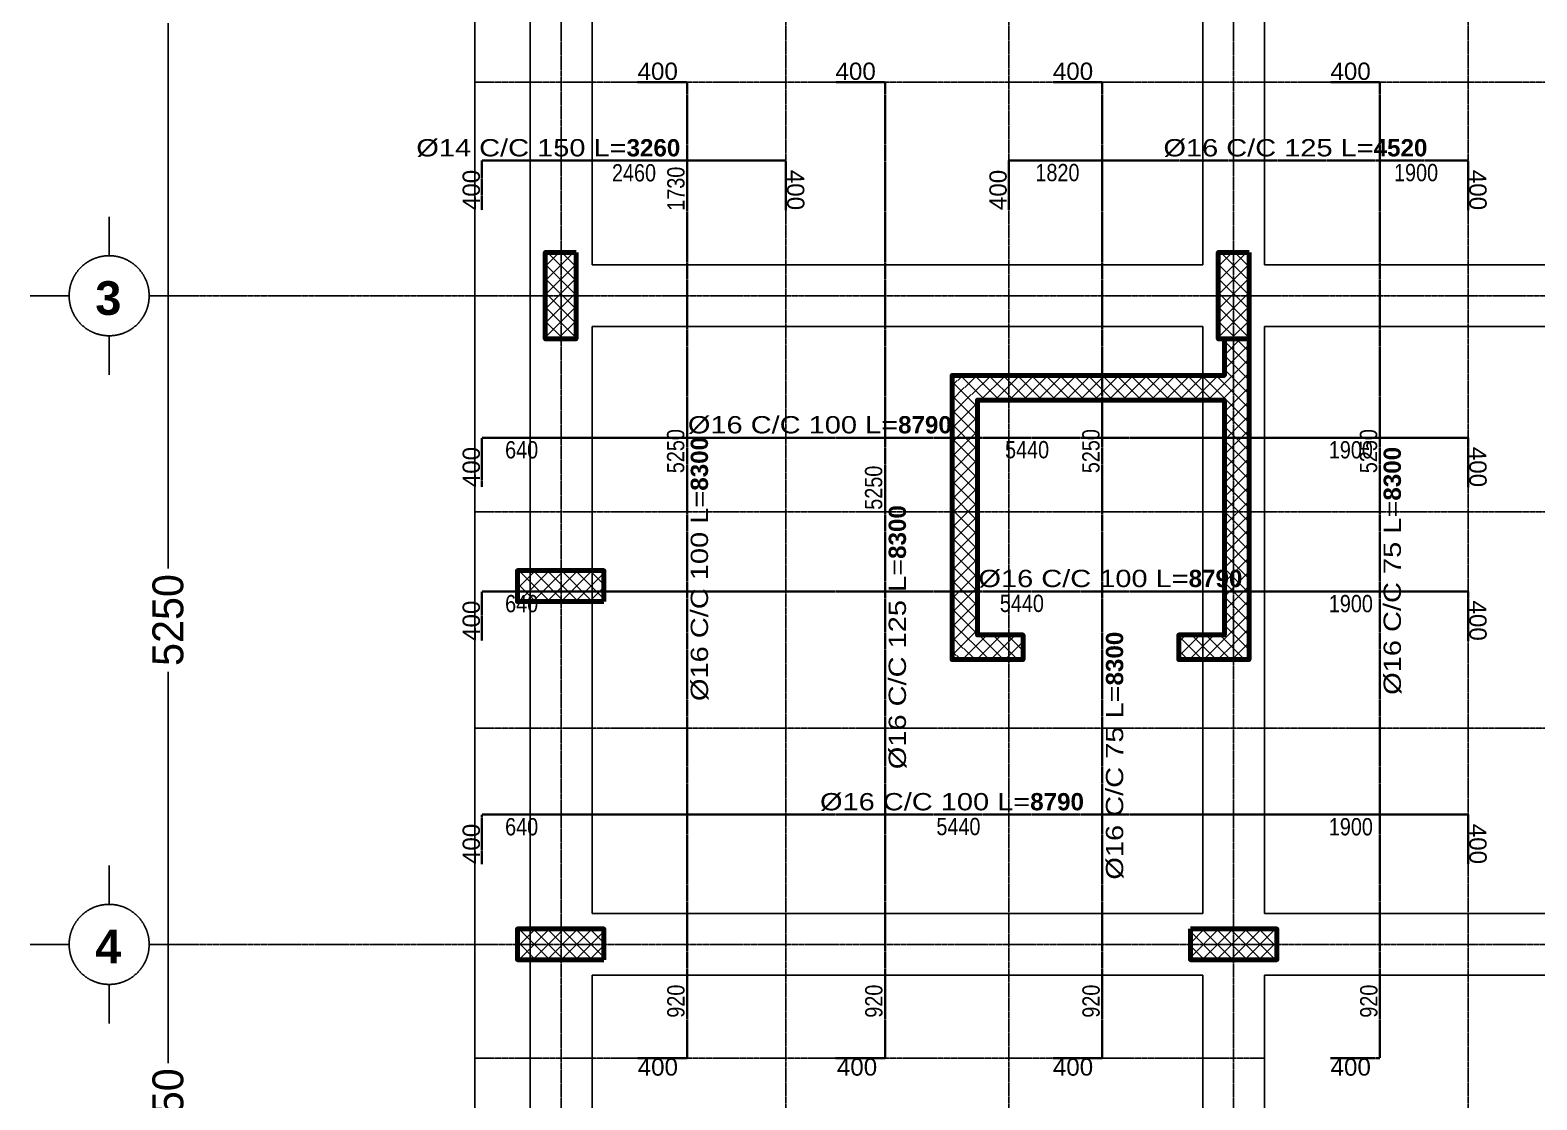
# Model space of a CAD drawing. Header units: millimetres. Extents: x 2103 to 24010, y 2231 to 32064.
# Drawn here: x 2103 to 14304, y 11491 to 20150 of the extents above; entities that cross this region are included whole.
import ezdxf
from ezdxf.enums import TextEntityAlignment as Align

# ---------------------------------------------------------------- set-up
doc = ezdxf.new("R2010")
doc.units = ezdxf.units.MM
for name, pattern in [('CENTER', [2, 1.25, -0.25, 0.25, -0.25]), ('CENTERX2', [4, 2.5, -0.5, 0.5, -0.5]), ('HIDDEN', [0.375, 0.25, -0.125])]:
    doc.linetypes.add(name, pattern=pattern)
for name, color, linetype, lineweight in [('A- Hatch', 8, 'Continuous', 0), ('A-Axis', 250, 'CENTER', 13), ('BAR N', 104, 'HIDDEN', 35), ('DIM2', 8, 'Continuous', 0), ('Structural - Bearing_Pen_No__1', 7, 'Continuous', 13)]:
    doc.layers.add(name, color=color, linetype=linetype, lineweight=lineweight)
for name, color, linetype in [('AXIS', 252, 'CENTER'), ('ConcreteEdges', 3, 'Continuous'), ('DIM', 1, 'Continuous'), ('GRIDLINES', 9, 'Continuous'), ('TEXT', 2, 'Continuous'), ('TREES', 3, 'Continuous')]:
    doc.layers.add(name, color=color, linetype=linetype)
doc.styles.add('GENERATED_STYLE_1', font='')
doc.styles.add('style5', font='')
doc.styles.add('yonas', font='')
doc.styles.get('GENERATED_STYLE_1').set_extended_font_data('Arial', bold=True)
doc.styles.get('style5').set_extended_font_data('Tempus Sans ITC')
doc.styles.get('yonas').set_extended_font_data('Tw Cen MT')
doc.dimstyles.new('detail 20', dxfattribs={"dimtxt": 200, "dimasz": 3, "dimexe": 7, "dimexo": 7, "dimgap": 5, "dimtad": 0, "dimtoh": 1, "dimdec": 0, "dimzin": 0, "dimdsep": 46, "dimtxsty": 'yonas', "dimblk": 'ARCHTICK', "dimcen": 0.03, "dimdle": 7, "dimclrd": 13, "dimclrt": 1, "dimadec": 0, "dimazin": 0, "dimtfac": 1, "dimtdec": 0, "dimtofl": 0, "dimtmove": 0, "dimatfit": 3, "dimldrblk": 'ARCHTICK', "dimfxl": 10, "dimfxlon": 1, "dimtolj": 1, "dimtzin": 0, "dimarcsym": 1})
doc.dimstyles.new('DIM 25. Beam', dxfattribs={"dimtxt": 140, "dimasz": 75, "dimexe": 75, "dimexo": 20, "dimgap": 20, "dimtad": 1, "dimdec": 0, "dimrnd": 10, "dimzin": 0, "dimdsep": 46, "dimtxsty": 'style5', "dimblk": 'OBLIQUE', "dimcen": 0, "dimdle": 75, "dimse1": 1, "dimse2": 1, "dimsd1": 1, "dimsd2": 1, "dimclrd": 1, "dimclre": 1, "dimclrt": 2, "dimadec": 0, "dimazin": 0, "dimtfac": 1, "dimtdec": 0, "dimtix": 1, "dimtmove": 2, "dimatfit": 2, "dimldrblk": 'OPEN', "dimfxl": 75, "dimtolj": 1, "dimtzin": 0, "dimarcsym": 0})
pattern_1 = [(315, (-583205.086, 509311.165), (57.452426, 57.452426), []), (45, (-583205.086, 509311.165), (-57.452426, 57.452426), [])]

# ---------------------------------------------------------------- blocks, each defined once
blk = doc.blocks.new('A$C56383B53')
at = {"layer": 'AXIS', "linetype": 'CENTERX2', "ltscale": 300}
for p, q in [((9.9, 42.4), (9.9, 71.6)), ((-20.1, 12.4), (-49.3, 12.4)), ((69.1, 12.4), (39.9, 12.4)), ((9.9, -46.8), (9.9, -17.6))]:
    blk.add_line(p, q, dxfattribs=at)
blk.add_circle((9.9, 12.4), 30, dxfattribs=at)
at = {"layer": 'Structural - Bearing_Pen_No__1', "style": 'GENERATED_STYLE_1'}
blk.add_attdef('5', text='', height=25.2, dxfattribs=at).set_placement((0, -9.5), align=Align.BOTTOM_LEFT)
blk = doc.blocks.new('_ArchTick')
at = {"color": 0, "linetype": 'ByBlock', "const_width": 0.15}
blk.add_lwpolyline([(-0.5, -0.5), (0.5, 0.5)], dxfattribs=at)
blk = doc.blocks.new('*D497')
at = {"layer": 'Defpoints', "color": 0}
for p in [(3220, 23250), (3220, 18000), (3220, 18000)]:
    blk.add_point(p, dxfattribs=at)
at = {"layer": 'DIM2', "color": 7, "lineweight": -2, "ltscale": 10}
for p, q in [((3220, 23257), (3220, 21043)), ((3220, 17993), (3220, 20207))]:
    blk.add_line(p, q, dxfattribs=at)
at = {"layer": 'DIM2', "color": 0, "lineweight": -2, "ltscale": 10}
for p, q in [((3227, 23250), (3227, 23250)), ((3227, 18000), (3227, 18000))]:
    blk.add_line(p, q, dxfattribs=at)
at = {"layer": 'DIM2', "color": 7, "lineweight": -2, "xscale": 3, "yscale": 3, "zscale": 3}
for p, rotation in [((3220, 23250), 90), ((3220, 18000), 270)]:
    blk.add_blockref('_ArchTick', p, dxfattribs=dict(at, rotation=rotation))
at = {"layer": 'DIM2', "color": 7, "lineweight": 25, "insert": (3220, 20625), "char_height": 250, "attachment_point": 5, "rotation": 90, "style": 'yonas'}
blk.add_mtext('\\A1;5250', dxfattribs=at)
blk = doc.blocks.new('*D498')
at = {"layer": 'Defpoints', "color": 0}
for p in [(3220, 18000), (3220, 12750), (3220, 12750)]:
    blk.add_point(p, dxfattribs=at)
at = {"layer": 'DIM2', "color": 7, "lineweight": -2, "ltscale": 10}
for p, q in [((3220, 18007), (3220, 15793)), ((3220, 12743), (3220, 14957))]:
    blk.add_line(p, q, dxfattribs=at)
at = {"layer": 'DIM2', "color": 0, "lineweight": -2, "ltscale": 10}
for p, q in [((3227, 18000), (3227, 18000)), ((3227, 12750), (3227, 12750))]:
    blk.add_line(p, q, dxfattribs=at)
at = {"layer": 'DIM2', "color": 7, "lineweight": -2, "xscale": 3, "yscale": 3, "zscale": 3}
for p, rotation in [((3220, 18000), 90), ((3220, 12750), 270)]:
    blk.add_blockref('_ArchTick', p, dxfattribs=dict(at, rotation=rotation))
at = {"layer": 'DIM2', "color": 7, "lineweight": 25, "insert": (3220, 15375), "char_height": 250, "attachment_point": 5, "rotation": 90, "style": 'yonas'}
blk.add_mtext('\\A1;5250', dxfattribs=at)
blk = doc.blocks.new('*D499')
at = {"layer": 'Defpoints', "color": 0}
for p in [(3220, 12750), (3220, 10000), (3220, 10000)]:
    blk.add_point(p, dxfattribs=at)
at = {"layer": 'DIM2', "color": 7, "lineweight": -2, "ltscale": 10}
for p, q in [((3220, 12757), (3220, 11789)), ((3220, 9993), (3220, 10961))]:
    blk.add_line(p, q, dxfattribs=at)
at = {"layer": 'DIM2', "color": 0, "lineweight": -2, "ltscale": 10}
for p, q in [((3227, 12750), (3227, 12750)), ((3227, 10000), (3227, 10000))]:
    blk.add_line(p, q, dxfattribs=at)
at = {"layer": 'DIM2', "color": 7, "lineweight": -2, "xscale": 3, "yscale": 3, "zscale": 3}
for p, rotation in [((3220, 12750), 90), ((3220, 10000), 270)]:
    blk.add_blockref('_ArchTick', p, dxfattribs=dict(at, rotation=rotation))
at = {"layer": 'DIM2', "color": 7, "lineweight": 25, "insert": (3220, 11375), "char_height": 250, "attachment_point": 5, "rotation": 90, "style": 'yonas'}
blk.add_mtext('\\A1;2750', dxfattribs=at)
blk = doc.blocks.new('*D559')
at = {"layer": 'Defpoints', "color": 0}
for p in [(5362, 11229), (14148, 11242), (14148, 11242)]:
    blk.add_point(p, dxfattribs=at)
at = {"layer": 'TEXT', "color": 2, "insert": (9568, 11331), "char_height": 140, "attachment_point": 5, "style": 'style5'}
blk.add_mtext('\\A1;{\\fArial|b0|i0|c0|p34;\\W1.2;\\C1;%%C16 C/C 100 L=\\fArial|b1|i0|c0|p34;\\W1;8790}', dxfattribs=at)
blk = doc.blocks.new('_Oblique')
at = {"color": 0, "linetype": 'ByBlock', "lineweight": -2}
blk.add_line((-0.5, -0.5), (0.5, 0.5), dxfattribs=at)
blk = doc.blocks.new('_OPEN')
at = {"color": 0, "linetype": 'ByBlock'}
for p, q in [((-1, 0.17), (0, 0)), ((0, 0), (-1, -0.17)), ((0, 0), (-1, 0))]:
    blk.add_line(p, q, dxfattribs=at)
blk = doc.blocks.new('*D708')
at = {"layer": 'Defpoints', "color": 0}
for p in [(7423, 19730), (7423, 19730), (7423, 18002)]:
    blk.add_point(p, dxfattribs=at)
at = {"layer": 'TEXT', "color": 2, "insert": (7333, 18866), "char_height": 140, "attachment_point": 5, "rotation": 90, "style": 'style5'}
blk.add_mtext('\\A1;{\\fTechnic|b0|i0|c2|p2;1730}', dxfattribs=at)
blk = doc.blocks.new('*D709')
at = {"layer": 'Defpoints', "color": 0}
for p in [(7423, 17997), (7423, 12750), (7423, 12750)]:
    blk.add_point(p, dxfattribs=at)
at = {"layer": 'TEXT', "color": 2, "insert": (7331, 16742), "char_height": 140, "attachment_point": 5, "rotation": 90, "style": 'style5'}
blk.add_mtext('\\A1;{\\fTechnic|b0|i0|c2|p2;5250}', dxfattribs=at)
blk = doc.blocks.new('*D710')
at = {"layer": 'Defpoints', "color": 0}
for p in [(7023, 19730), (7023, 19730), (7423, 19730)]:
    blk.add_point(p, dxfattribs=at)
at = {"layer": 'DIM', "color": 2, "insert": (7185, 19816), "char_height": 140, "attachment_point": 5, "style": 'style5'}
blk.add_mtext('\\A1;{\\fArial|b0|i0|c0|p34;400}', dxfattribs=at)
blk = doc.blocks.new('*D712')
at = {"layer": 'Defpoints', "color": 0}
for p in [(7423, 20130), (7423, 11830), (7423, 11830)]:
    blk.add_point(p, dxfattribs=at)
at = {"layer": 'TEXT', "color": 2, "insert": (7525, 15788), "char_height": 140, "attachment_point": 5, "rotation": 90, "style": 'style5'}
blk.add_mtext('\\A1;{\\fArial|b0|i0|c0|p34;\\W1.2;\\C1;%%C16 C/C 100 L=\\fArial|b1|i0|c0|p34;\\W1;8300}', dxfattribs=at)
blk = doc.blocks.new('*D798')
at = {"layer": 'Defpoints', "color": 0}
for p in [(10028, 19093), (11843, 19093), (10028, 18904)]:
    blk.add_point(p, dxfattribs=at)
at = {"layer": 'TEXT', "color": 2, "insert": (10422, 18996), "char_height": 140, "attachment_point": 5, "style": 'style5'}
blk.add_mtext('\\A1;{\\fTechnic|b0|i0|c2|p2;1820}', dxfattribs=at)
blk = doc.blocks.new('*D799')
at = {"layer": 'Defpoints', "color": 0}
for p in [(11848, 19093), (13748, 19093), (13748, 18904)]:
    blk.add_point(p, dxfattribs=at)
at = {"layer": 'TEXT', "color": 2, "insert": (13326, 18996), "char_height": 140, "attachment_point": 5, "style": 'style5'}
blk.add_mtext('\\A1;{\\fTechnic|b0|i0|c2|p2;1900}', dxfattribs=at)
blk = doc.blocks.new('*D800')
at = {"layer": 'Defpoints', "color": 0}
for p in [(10028, 19093), (10028, 18693), (10028, 18693)]:
    blk.add_point(p, dxfattribs=at)
at = {"layer": 'DIM', "color": 2, "insert": (9942, 18856), "char_height": 140, "attachment_point": 5, "rotation": 90, "style": 'style5'}
blk.add_mtext('\\A1;{\\fArial|b0|i0|c0|p34;400}', dxfattribs=at)
blk = doc.blocks.new('*D801')
at = {"layer": 'Defpoints', "color": 0}
for p in [(13748, 19093), (13752, 18692), (13908, 18693)]:
    blk.add_point(p, dxfattribs=at)
at = {"layer": 'DIM', "color": 2, "insert": (13826, 18856), "char_height": 140, "attachment_point": 5, "rotation": 270.4553, "style": 'style5'}
blk.add_mtext('\\A1;{\\fArial|b0|i0|c0|p34;400}', dxfattribs=at)
blk = doc.blocks.new('*D802')
at = {"layer": 'Defpoints', "color": 0}
for p in [(9623, 19093), (14148, 19107), (14148, 19107)]:
    blk.add_point(p, dxfattribs=at)
at = {"layer": 'TEXT', "color": 2, "insert": (12349, 19195), "char_height": 140, "attachment_point": 5, "style": 'style5'}
blk.add_mtext('\\A1;{\\fArial|b0|i0|c0|p34;\\W1.2;\\C1;%%C16 C/C 125 L=\\fArial|b1|i0|c0|p34;\\W1;4520}', dxfattribs=at)
blk = doc.blocks.new('*D803')
at = {"layer": 'Defpoints', "color": 0}
for p in [(5762, 19093), (8223, 19093), (5762, 18904)]:
    blk.add_point(p, dxfattribs=at)
at = {"layer": 'TEXT', "color": 2, "insert": (6993, 18994), "char_height": 140, "attachment_point": 5, "style": 'style5'}
blk.add_mtext('\\A1;{\\fTechnic|b0|i0|c2|p2;2460}', dxfattribs=at)
blk = doc.blocks.new('*D804')
at = {"layer": 'Defpoints', "color": 0}
for p in [(5762, 19093), (5762, 18693), (5762, 18693)]:
    blk.add_point(p, dxfattribs=at)
at = {"layer": 'DIM', "color": 2, "insert": (5676, 18856), "char_height": 140, "attachment_point": 5, "rotation": 90, "style": 'style5'}
blk.add_mtext('\\A1;{\\fArial|b0|i0|c0|p34;400}', dxfattribs=at)
blk = doc.blocks.new('*D805')
at = {"layer": 'Defpoints', "color": 0}
for p in [(8223, 19093), (8227, 18692), (8383, 18693)]:
    blk.add_point(p, dxfattribs=at)
at = {"layer": 'DIM', "color": 2, "insert": (8301, 18856), "char_height": 140, "attachment_point": 5, "rotation": 270.4553, "style": 'style5'}
blk.add_mtext('\\A1;{\\fArial|b0|i0|c0|p34;400}', dxfattribs=at)
blk = doc.blocks.new('*D806')
at = {"layer": 'Defpoints', "color": 0}
for p in [(5362, 19093), (8623, 19107), (8623, 19107)]:
    blk.add_point(p, dxfattribs=at)
at = {"layer": 'TEXT', "color": 2, "insert": (6299, 19195), "char_height": 140, "attachment_point": 5, "style": 'style5'}
blk.add_mtext('\\A1;{\\fArial|b0|i0|c0|p34;\\W1.2;\\C1;%%C14 C/C 150 L=\\fArial|b1|i0|c0|p34;\\W1;3260}', dxfattribs=at)
blk = doc.blocks.new('*D907')
at = {"layer": 'Defpoints', "color": 0}
for p in [(6403, 13800), (11843, 13800), (6403, 13611)]:
    blk.add_point(p, dxfattribs=at)
at = {"layer": 'TEXT', "color": 2, "insert": (9620, 13703), "char_height": 140, "attachment_point": 5, "style": 'style5'}
blk.add_mtext('\\A1;{\\fTechnic|b0|i0|c2|p2;5440}', dxfattribs=at)
blk = doc.blocks.new('*D908')
at = {"layer": 'Defpoints', "color": 0}
for p in [(11848, 13800), (13748, 13800), (13748, 13611)]:
    blk.add_point(p, dxfattribs=at)
at = {"layer": 'TEXT', "color": 2, "insert": (12798, 13701), "char_height": 140, "attachment_point": 5, "style": 'style5'}
blk.add_mtext('\\A1;{\\fTechnic|b0|i0|c2|p2;1900}', dxfattribs=at)
blk = doc.blocks.new('*D909')
at = {"layer": 'Defpoints', "color": 0}
for p in [(13748, 13800), (13752, 13399), (13908, 13400)]:
    blk.add_point(p, dxfattribs=at)
at = {"layer": 'DIM', "color": 2, "insert": (13826, 13563), "char_height": 140, "attachment_point": 5, "rotation": 270.4553, "style": 'style5'}
blk.add_mtext('\\A1;{\\fArial|b0|i0|c0|p34;400}', dxfattribs=at)
blk = doc.blocks.new('*D910')
at = {"layer": 'Defpoints', "color": 0}
for p in [(5762, 13800), (6403, 13800), (5762, 13611)]:
    blk.add_point(p, dxfattribs=at)
at = {"layer": 'TEXT', "color": 2, "insert": (6083, 13701), "char_height": 140, "attachment_point": 5, "style": 'style5'}
blk.add_mtext('\\A1;{\\fTechnic|b0|i0|c2|p2;640}', dxfattribs=at)
blk = doc.blocks.new('*D911')
at = {"layer": 'Defpoints', "color": 0}
for p in [(5762, 13800), (5762, 13400), (5762, 13400)]:
    blk.add_point(p, dxfattribs=at)
at = {"layer": 'DIM', "color": 2, "insert": (5676, 13563), "char_height": 140, "attachment_point": 5, "rotation": 90, "style": 'style5'}
blk.add_mtext('\\A1;{\\fArial|b0|i0|c0|p34;400}', dxfattribs=at)
blk = doc.blocks.new('*D912')
at = {"layer": 'Defpoints', "color": 0}
for p in [(5362, 13800), (14148, 13814), (14148, 13814)]:
    blk.add_point(p, dxfattribs=at)
at = {"layer": 'TEXT', "color": 2, "insert": (9568, 13902), "char_height": 140, "attachment_point": 5, "style": 'style5'}
blk.add_mtext('\\A1;{\\fArial|b0|i0|c0|p34;\\W1.2;\\C1;%%C16 C/C 100 L=\\fArial|b1|i0|c0|p34;\\W1;8790}', dxfattribs=at)
blk = doc.blocks.new('*D913')
at = {"layer": 'Defpoints', "color": 0}
for p in [(6403, 15607), (11843, 15607), (6403, 15417)]:
    blk.add_point(p, dxfattribs=at)
at = {"layer": 'TEXT', "color": 2, "insert": (10134, 15509), "char_height": 140, "attachment_point": 5, "style": 'style5'}
blk.add_mtext('\\A1;{\\fTechnic|b0|i0|c2|p2;5440}', dxfattribs=at)
blk = doc.blocks.new('*D914')
at = {"layer": 'Defpoints', "color": 0}
for p in [(11848, 15607), (13748, 15607), (13748, 15417)]:
    blk.add_point(p, dxfattribs=at)
at = {"layer": 'TEXT', "color": 2, "insert": (12798, 15507), "char_height": 140, "attachment_point": 5, "style": 'style5'}
blk.add_mtext('\\A1;{\\fTechnic|b0|i0|c2|p2;1900}', dxfattribs=at)
blk = doc.blocks.new('*D915')
at = {"layer": 'Defpoints', "color": 0}
for p in [(13748, 15607), (13752, 15205), (13908, 15207)]:
    blk.add_point(p, dxfattribs=at)
at = {"layer": 'DIM', "color": 2, "insert": (13826, 15370), "char_height": 140, "attachment_point": 5, "rotation": 270.4553, "style": 'style5'}
blk.add_mtext('\\A1;{\\fArial|b0|i0|c0|p34;400}', dxfattribs=at)
blk = doc.blocks.new('*D916')
at = {"layer": 'Defpoints', "color": 0}
for p in [(5762, 15607), (6403, 15607), (5762, 15417)]:
    blk.add_point(p, dxfattribs=at)
at = {"layer": 'TEXT', "color": 2, "insert": (6083, 15507), "char_height": 140, "attachment_point": 5, "style": 'style5'}
blk.add_mtext('\\A1;{\\fTechnic|b0|i0|c2|p2;640}', dxfattribs=at)
blk = doc.blocks.new('*D917')
at = {"layer": 'Defpoints', "color": 0}
for p in [(5762, 15607), (5762, 15207), (5762, 15207)]:
    blk.add_point(p, dxfattribs=at)
at = {"layer": 'DIM', "color": 2, "insert": (5676, 15369), "char_height": 140, "attachment_point": 5, "rotation": 90, "style": 'style5'}
blk.add_mtext('\\A1;{\\fArial|b0|i0|c0|p34;400}', dxfattribs=at)
blk = doc.blocks.new('*D918')
at = {"layer": 'Defpoints', "color": 0}
for p in [(14148, 15620), (14148, 15620), (5362, 15607)]:
    blk.add_point(p, dxfattribs=at)
at = {"layer": 'TEXT', "color": 2, "insert": (10851, 15709), "char_height": 140, "attachment_point": 5, "style": 'style5'}
blk.add_mtext('\\A1;{\\fArial|b0|i0|c0|p34;\\W1.2;\\C1;%%C16 C/C 100 L=\\fArial|b1|i0|c0|p34;\\W1;8790}', dxfattribs=at)
blk = doc.blocks.new('*D919')
at = {"layer": 'Defpoints', "color": 0}
for p in [(6403, 16851), (11843, 16851), (6403, 16662)]:
    blk.add_point(p, dxfattribs=at)
at = {"layer": 'TEXT', "color": 2, "insert": (10176, 16753), "char_height": 140, "attachment_point": 5, "style": 'style5'}
blk.add_mtext('\\A1;{\\fTechnic|b0|i0|c2|p2;5440}', dxfattribs=at)
blk = doc.blocks.new('*D920')
at = {"layer": 'Defpoints', "color": 0}
for p in [(11848, 16851), (13748, 16851), (13748, 16662)]:
    blk.add_point(p, dxfattribs=at)
at = {"layer": 'TEXT', "color": 2, "insert": (12798, 16752), "char_height": 140, "attachment_point": 5, "style": 'style5'}
blk.add_mtext('\\A1;{\\fTechnic|b0|i0|c2|p2;1900}', dxfattribs=at)
blk = doc.blocks.new('*D921')
at = {"layer": 'Defpoints', "color": 0}
for p in [(13748, 16851), (13752, 16450), (13908, 16451)]:
    blk.add_point(p, dxfattribs=at)
at = {"layer": 'DIM', "color": 2, "insert": (13826, 16614), "char_height": 140, "attachment_point": 5, "rotation": 270.4553, "style": 'style5'}
blk.add_mtext('\\A1;{\\fArial|b0|i0|c0|p34;400}', dxfattribs=at)
blk = doc.blocks.new('*D922')
at = {"layer": 'Defpoints', "color": 0}
for p in [(5762, 16851), (6403, 16851), (5762, 16662)]:
    blk.add_point(p, dxfattribs=at)
at = {"layer": 'TEXT', "color": 2, "insert": (6083, 16752), "char_height": 140, "attachment_point": 5, "style": 'style5'}
blk.add_mtext('\\A1;{\\fTechnic|b0|i0|c2|p2;640}', dxfattribs=at)
blk = doc.blocks.new('*D923')
at = {"layer": 'Defpoints', "color": 0}
for p in [(5762, 16851), (5762, 16451), (5762, 16451)]:
    blk.add_point(p, dxfattribs=at)
at = {"layer": 'DIM', "color": 2, "insert": (5676, 16613), "char_height": 140, "attachment_point": 5, "rotation": 90, "style": 'style5'}
blk.add_mtext('\\A1;{\\fArial|b0|i0|c0|p34;400}', dxfattribs=at)
blk = doc.blocks.new('*D924')
at = {"layer": 'Defpoints', "color": 0}
for p in [(5362, 16851), (14148, 16865), (14148, 16865)]:
    blk.add_point(p, dxfattribs=at)
at = {"layer": 'TEXT', "color": 2, "insert": (8498, 16953), "char_height": 140, "attachment_point": 5, "style": 'style5'}
blk.add_mtext('\\A1;{\\fArial|b0|i0|c0|p34;\\W1.2;\\C1;%%C16 C/C 100 L=\\fArial|b1|i0|c0|p34;\\W1;8790}', dxfattribs=at)
blk = doc.blocks.new('*D928')
at = {"layer": 'Defpoints', "color": 0}
for p in [(7022, 11830), (7423, 11834), (7023, 11675)]:
    blk.add_point(p, dxfattribs=at)
at = {"layer": 'DIM', "color": 2, "insert": (7186, 11756), "char_height": 140, "attachment_point": 5, "rotation": 0.4553, "style": 'style5'}
blk.add_mtext('\\A1;{\\fArial|b0|i0|c0|p34;400}', dxfattribs=at)
blk = doc.blocks.new('*D929')
at = {"layer": 'Defpoints', "color": 0}
for p in [(7423, 12750), (7423, 12750), (7423, 11830)]:
    blk.add_point(p, dxfattribs=at)
at = {"layer": 'TEXT', "color": 2, "insert": (7333, 12290), "char_height": 140, "attachment_point": 5, "rotation": 90, "style": 'style5'}
blk.add_mtext('\\A1;{\\fTechnic|b0|i0|c2|p2;920}', dxfattribs=at)
blk = doc.blocks.new('*D930')
at = {"layer": 'Defpoints', "color": 0}
for p in [(9026, 17997), (9026, 12750), (9026, 12750)]:
    blk.add_point(p, dxfattribs=at)
at = {"layer": 'TEXT', "color": 2, "insert": (8934, 16446), "char_height": 140, "attachment_point": 5, "rotation": 90, "style": 'style5'}
blk.add_mtext('\\A1;{\\fTechnic|b0|i0|c2|p2;5250}', dxfattribs=at)
blk = doc.blocks.new('*D931')
at = {"layer": 'Defpoints', "color": 0}
for p in [(8626, 19730), (8626, 19730), (9026, 19730)]:
    blk.add_point(p, dxfattribs=at)
at = {"layer": 'DIM', "color": 2, "insert": (8788, 19816), "char_height": 140, "attachment_point": 5, "style": 'style5'}
blk.add_mtext('\\A1;{\\fArial|b0|i0|c0|p34;400}', dxfattribs=at)
blk = doc.blocks.new('*D933')
at = {"layer": 'Defpoints', "color": 0}
for p in [(9026, 20130), (9026, 11830), (9026, 11830)]:
    blk.add_point(p, dxfattribs=at)
at = {"layer": 'TEXT', "color": 2, "insert": (9128, 15236), "char_height": 140, "attachment_point": 5, "rotation": 90, "style": 'style5'}
blk.add_mtext('\\A1;{\\fArial|b0|i0|c0|p34;\\W1.2;\\C1;%%C16 C/C 125 L=\\fArial|b1|i0|c0|p34;\\W1;8300}', dxfattribs=at)
blk = doc.blocks.new('*D938')
at = {"layer": 'Defpoints', "color": 0}
for p in [(9026, 12750), (9026, 12750), (9026, 11830)]:
    blk.add_point(p, dxfattribs=at)
at = {"layer": 'TEXT', "color": 2, "insert": (8936, 12290), "char_height": 140, "attachment_point": 5, "rotation": 90, "style": 'style5'}
blk.add_mtext('\\A1;{\\fTechnic|b0|i0|c2|p2;920}', dxfattribs=at)
blk = doc.blocks.new('*D939')
at = {"layer": 'Defpoints', "color": 0}
for p in [(10785, 17997), (10785, 12750), (10785, 12750)]:
    blk.add_point(p, dxfattribs=at)
at = {"layer": 'TEXT', "color": 2, "insert": (10694, 16742), "char_height": 140, "attachment_point": 5, "rotation": 90, "style": 'style5'}
blk.add_mtext('\\A1;{\\fTechnic|b0|i0|c2|p2;5250}', dxfattribs=at)
blk = doc.blocks.new('*D940')
at = {"layer": 'Defpoints', "color": 0}
for p in [(10385, 19730), (10385, 19730), (10785, 19730)]:
    blk.add_point(p, dxfattribs=at)
at = {"layer": 'DIM', "color": 2, "insert": (10548, 19816), "char_height": 140, "attachment_point": 5, "style": 'style5'}
blk.add_mtext('\\A1;{\\fArial|b0|i0|c0|p34;400}', dxfattribs=at)
blk = doc.blocks.new('*D942')
at = {"layer": 'Defpoints', "color": 0}
for p in [(10785, 20130), (10785, 11830), (10785, 11830)]:
    blk.add_point(p, dxfattribs=at)
at = {"layer": 'TEXT', "color": 2, "insert": (10887, 14277), "char_height": 140, "attachment_point": 5, "rotation": 90, "style": 'style5'}
blk.add_mtext('\\A1;{\\fArial|b0|i0|c0|p34;\\W1.2;\\C1;%%C16 C/C 75 L=\\fArial|b1|i0|c0|p34;\\W1;8300}', dxfattribs=at)
blk = doc.blocks.new('*D947')
at = {"layer": 'Defpoints', "color": 0}
for p in [(10785, 12750), (10785, 12750), (10785, 11830)]:
    blk.add_point(p, dxfattribs=at)
at = {"layer": 'TEXT', "color": 2, "insert": (10695, 12290), "char_height": 140, "attachment_point": 5, "rotation": 90, "style": 'style5'}
blk.add_mtext('\\A1;{\\fTechnic|b0|i0|c2|p2;920}', dxfattribs=at)
blk = doc.blocks.new('*D948')
at = {"layer": 'Defpoints', "color": 0}
for p in [(10384, 11830), (10785, 11834), (10385, 11675)]:
    blk.add_point(p, dxfattribs=at)
at = {"layer": 'DIM', "color": 2, "insert": (10548, 11756), "char_height": 140, "attachment_point": 5, "rotation": 0.4553, "style": 'style5'}
blk.add_mtext('\\A1;{\\fArial|b0|i0|c0|p34;400}', dxfattribs=at)
blk = doc.blocks.new('*D949')
at = {"layer": 'Defpoints', "color": 0}
for p in [(8635, 11830), (9036, 11834), (8636, 11675)]:
    blk.add_point(p, dxfattribs=at)
at = {"layer": 'DIM', "color": 2, "insert": (8799, 11756), "char_height": 140, "attachment_point": 5, "rotation": 0.4553, "style": 'style5'}
blk.add_mtext('\\A1;{\\fArial|b0|i0|c0|p34;400}', dxfattribs=at)
blk = doc.blocks.new('*D951')
at = {"layer": 'Defpoints', "color": 0}
for p in [(13034, 17997), (13034, 12750), (13034, 12750)]:
    blk.add_point(p, dxfattribs=at)
at = {"layer": 'TEXT', "color": 2, "insert": (12942, 16742), "char_height": 140, "attachment_point": 5, "rotation": 90, "style": 'style5'}
blk.add_mtext('\\A1;{\\fTechnic|b0|i0|c2|p2;5250}', dxfattribs=at)
blk = doc.blocks.new('*D952')
at = {"layer": 'Defpoints', "color": 0}
for p in [(12634, 19730), (12634, 19730), (13034, 19730)]:
    blk.add_point(p, dxfattribs=at)
at = {"layer": 'DIM', "color": 2, "insert": (12796, 19816), "char_height": 140, "attachment_point": 5, "style": 'style5'}
blk.add_mtext('\\A1;{\\fArial|b0|i0|c0|p34;400}', dxfattribs=at)
blk = doc.blocks.new('*D954')
at = {"layer": 'Defpoints', "color": 0}
for p in [(13034, 20130), (13034, 11830), (13034, 11830)]:
    blk.add_point(p, dxfattribs=at)
at = {"layer": 'TEXT', "color": 2, "insert": (13136, 15773), "char_height": 140, "attachment_point": 5, "rotation": 90, "style": 'style5'}
blk.add_mtext('\\A1;{\\fArial|b0|i0|c0|p34;\\W1.2;\\C1;%%C16 C/C 75 L=\\fArial|b1|i0|c0|p34;\\W1;8300}', dxfattribs=at)
blk = doc.blocks.new('*D959')
at = {"layer": 'Defpoints', "color": 0}
for p in [(13034, 12750), (13034, 12750), (13034, 11830)]:
    blk.add_point(p, dxfattribs=at)
at = {"layer": 'TEXT', "color": 2, "insert": (12944, 12290), "char_height": 140, "attachment_point": 5, "rotation": 90, "style": 'style5'}
blk.add_mtext('\\A1;{\\fTechnic|b0|i0|c2|p2;920}', dxfattribs=at)
blk = doc.blocks.new('*D960')
at = {"layer": 'Defpoints', "color": 0}
for p in [(12632, 11830), (13034, 11834), (12634, 11675)]:
    blk.add_point(p, dxfattribs=at)
at = {"layer": 'DIM', "color": 2, "insert": (12797, 11756), "char_height": 140, "attachment_point": 5, "rotation": 0.4553, "style": 'style5'}
blk.add_mtext('\\A1;{\\fArial|b0|i0|c0|p34;400}', dxfattribs=at)

msp = doc.modelspace()

# ---------------------------------------------------------------- hatches: boundary and pattern name
at = {"layer": 'A- Hatch'}
h = msp.add_hatch(dxfattribs=at)
h.set_pattern_fill('ANSI37', color=256, scale=650, angle=270, style=0)
h.set_pattern_definition([(315, (511060.03, 624253.83), (57.452426, 57.452426), []), (45, (511060.03, 624253.83), (-57.452426, 57.452426), [])])
h.paths.add_polyline_path([(6523.8, 18349.9), (6523.8, 17649.9), (6273.8, 17649.9), (6273.8, 18349.9)])
h = msp.add_hatch(dxfattribs=at)
h.set_pattern_fill('ANSI37', color=256, scale=650, angle=270, style=0)
h.set_pattern_definition([(315, (516510.14, 624253.83), (57.452426, 57.452426), []), (45, (516510.14, 624253.83), (-57.452426, 57.452426), [])])
h.paths.add_polyline_path([(11973.9, 18349.9), (11973.9, 17649.9), (11723.9, 17649.9), (11723.9, 18349.9)])
h = msp.add_hatch(dxfattribs=at)
h.set_pattern_fill('ANSI37', color=256, scale=650, angle=270, style=0)
h.set_pattern_definition(pattern_1)
h.paths.add_polyline_path([(11973.9, 15054.9), (11973.9, 17649.9), (11773.9, 17649.9), (11773.9, 15254.9)])
h = msp.add_hatch(dxfattribs=at)
h.set_pattern_fill('ANSI37', color=256, scale=650, angle=270, style=0)
h.set_pattern_definition([(315, (-583210.086, 509311.165), (57.452426, 57.452426), []), (45, (-583210.086, 509311.165), (-57.452426, 57.452426), [])])
h.paths.add_polyline_path([(9568.9, 15054.9), (9768.9, 15254.9), (9768.9, 17154.9), (9568.9, 17354.9)])
h = msp.add_hatch(dxfattribs=at)
h.set_pattern_fill('ANSI37', color=256, scale=650, angle=270, style=0)
h.set_pattern_definition(pattern_1)
h.paths.add_polyline_path([(9573.9, 17354.9), (9773.9, 17154.9), (11773.9, 17154.9), (11773.9, 17354.9)])
h = msp.add_hatch(dxfattribs=at)
h.set_pattern_fill('ANSI37', color=256, scale=650, angle=180, style=0)
h.set_pattern_definition([(225, (612652.7, -489011.396), (57.452426, -57.452426), []), (315, (612652.7, -489011.396), (57.452426, 57.452426), [])])
h.paths.add_polyline_path([(6748.8, 15524.9), (6048.8, 15524.9), (6048.8, 15774.9), (6748.8, 15774.9)])
h = msp.add_hatch(dxfattribs=at)
h.set_pattern_fill('ANSI37', color=256, scale=650, angle=270, style=0)
h.set_pattern_definition(pattern_1)
h.paths.add_polyline_path([(9573.9, 15054.9), (10143.9, 15054.9), (10143.9, 15254.9), (9773.9, 15254.9)])
h = msp.add_hatch(dxfattribs=at)
h.set_pattern_fill('ANSI37', color=256, scale=650, angle=270, style=0)
h.set_pattern_definition(pattern_1)
h.paths.add_polyline_path([(11973.9, 15054.9), (11773.9, 15254.9), (11403.9, 15254.9), (11403.9, 15054.9)])
h = msp.add_hatch(dxfattribs=at)
h.set_pattern_fill('ANSI37', color=256, scale=650, angle=180, style=0)
h.set_pattern_definition([(225, (612652.7, -491911.396), (57.452426, -57.452426), []), (315, (612652.7, -491911.396), (57.452426, 57.452426), [])])
h.paths.add_polyline_path([(6748.8, 12624.9), (6048.8, 12624.9), (6048.8, 12874.9), (6748.8, 12874.9)])
h = msp.add_hatch(dxfattribs=at)
h.set_pattern_fill('ANSI37', color=256, scale=650, style=0)
h.set_pattern_definition([(45, (-594405.086, 517411.16), (-57.452426, 57.452426), []), (135, (-594405.086, 517411.16), (-57.452426, -57.452426), [])])
h.paths.add_polyline_path([(11498.9, 12874.9), (12198.9, 12874.9), (12198.9, 12624.9), (11498.9, 12624.9)])

# ---------------------------------------------------------------- linework, layer by layer
at = {"layer": 'BAR N', "color": 43, "ltscale": 0.3}
for points in [[(7022.7, 19729.9), (7422.7, 19729.9), (7422.7, 11829.9), (7022.7, 11829.9)], [(8626, 19729.9), (9026, 19729.9), (9026, 11829.9), (8626, 11829.9)], [(10385.3, 19729.9), (10785.3, 19729.9), (10785.3, 11829.9), (10385.3, 11829.9)], [(12633.6, 19729.9), (13033.6, 19729.9), (13033.6, 11829.9), (12633.6, 11829.9)], [(5762, 18693.3), (5762, 19093.3), (8223.3, 19093.3), (8223.3, 18693.3)], [(10028.3, 18693.3), (10028.3, 19093.3), (13748.3, 19093.3), (13748.3, 18693.3)], [(5762, 16450.9), (5762, 16850.9), (13748.3, 16850.9), (13748.3, 16450.9)], [(5762, 15206.7), (5762, 15606.7), (13748.3, 15606.7), (13748.3, 15206.7)], [(5762, 13400.3), (5762, 13800.3), (13748.3, 13800.3), (13748.3, 13400.3)]]:
    msp.add_lwpolyline(points, dxfattribs=at)
at = {"layer": 'ConcreteEdges', "color": 3, "linetype": 'Continuous'}
for p, q in [((6153.3, 15599.9), (6153.3, 22999.9)), ((6653.3, 22999.9), (6653.3, 18249.9)), ((11598.3, 18249.9), (11598.3, 22999.9)), ((12098.3, 22999.9), (12098.3, 18249.9)), ((5703.4, 17999.9), (5703.4, 22232.8)), ((6653.3, 18249.9), (7843.3, 18249.9)), ((7843.3, 18249.9), (11598.3, 18249.9)), ((12098.3, 18249.9), (17298.3, 18249.9)), ((5703.4, 4349.9), (5703.4, 17999.9)), ((6653.3, 17749.9), (6653.3, 15599.9)), ((7843.3, 17749.9), (6653.3, 17749.9)), ((11598.3, 17749.9), (7843.3, 17749.9)), ((11598.3, 15599.9), (11598.3, 17749.9)), ((12098.3, 17749.9), (12098.3, 15599.9)), ((17298.3, 17749.9), (12098.3, 17749.9)), ((6153.3, 7399.9), (6153.3, 15599.9)), ((6653.3, 15599.9), (6653.3, 12999.9)), ((11598.3, 12999.9), (11598.3, 15599.9)), ((12098.3, 15599.9), (12098.3, 12999.9)), ((6653.3, 12999.9), (7843.3, 12999.9)), ((7843.3, 12999.9), (11598.3, 12999.9)), ((12098.3, 12999.9), (17298.3, 12999.9)), ((6653.3, 12499.9), (6653.3, 10249.9)), ((7843.3, 12499.9), (6653.3, 12499.9)), ((11598.3, 12499.9), (7843.3, 12499.9)), ((11598.3, 10249.9), (11598.3, 12499.9)), ((12098.3, 12499.9), (12098.3, 10249.9)), ((17298.3, 12499.9), (12098.3, 12499.9))]:
    msp.add_line(p, q, dxfattribs=at)
at = {"layer": 'GRIDLINES', "color": 9, "linetype": 'CENTER'}
for p, q in [((6403.3, 3603.1), (6403.3, 30785.2)), ((11848.3, 3603.1), (11848.3, 30785.2)), ((3381.8, 17999.9), (24004.2, 17999.9)), ((3381.8, 12749.9), (24004.2, 12749.9))]:
    msp.add_line(p, q, dxfattribs=at)
at = {"layer": 'GRIDLINES', "color": 152, "linetype": 'CENTER', "true_color": 0x2776bb}
for p, q in [((13748.3, 4349.9), (13748.3, 28439.9)), ((8223.3, 4349.9), (8223.3, 23499.9)), ((10028.3, 4349.9), (10028.3, 23499.9)), ((5703.4, 19729.9), (23448.3, 19729.9)), ((5703.4, 16249.9), (23448.3, 16249.9)), ((5703.4, 14499.9), (23448.3, 14499.9)), ((5703.4, 11829.9), (12098.3, 11829.9))]:
    msp.add_line(p, q, dxfattribs=at)
at = {"layer": 'TREES', "color": 3, "lineweight": 70}
for points in [[(6523.8, 18349.9), (6523.8, 17649.9), (6273.8, 17649.9), (6273.8, 18349.9)], [(11973.9, 18349.9), (11973.9, 17649.9), (11723.9, 17649.9), (11723.9, 18349.9)], [(6748.8, 15524.9), (6048.8, 15524.9), (6048.8, 15774.9), (6748.8, 15774.9)], [(6748.8, 12624.9), (6048.8, 12624.9), (6048.8, 12874.9), (6748.8, 12874.9)], [(11498.9, 12874.9), (12198.9, 12874.9), (12198.9, 12624.9), (11498.9, 12624.9)]]:
    msp.add_lwpolyline(points, close=True, dxfattribs=at)
msp.add_lwpolyline([(11773.9, 17649.9), (11773.9, 17354.9), (9568.9, 17354.9), (9568.9, 15054.9), (10143.9, 15054.9), (10143.9, 15254.9), (9773.9, 15254.9), (9773.9, 17154.9), (11773.9, 17154.9), (11773.9, 15254.9), (11403.9, 15254.9), (11403.9, 15054.9), (11973.9, 15054.9), (11973.9, 17649.9)], dxfattribs=at)

# ---------------------------------------------------------------- block references
at = {"layer": 'A-Axis'}
ref = msp.add_blockref('A$C56383B53', (2849.7, 17865.9), dxfattribs=dict(at, xscale=-10.7999999995809, yscale=10.80000000016298, zscale=10.8))
ref.add_attrib('5', '3', dxfattribs={"layer": 'Structural - Bearing_Pen_No__1', "height": 272.2, "style": 'GENERATED_STYLE_1'}).set_placement((2630.4, 17763.7), align=Align.BOTTOM_LEFT)
ref = msp.add_blockref('A$C56383B53', (2849.7, 12615.9), dxfattribs=dict(at, xscale=-10.7999999995809, yscale=10.80000000016298, zscale=10.8))
ref.add_attrib('5', '4', dxfattribs={"layer": 'Structural - Bearing_Pen_No__1', "height": 272.2, "style": 'GENERATED_STYLE_1'}).set_placement((2630.4, 12513.7), align=Align.BOTTOM_LEFT)

# ---------------------------------------------------------------- dimensions: what is measured, and where the dimension line sits
at = {"layer": 'DIM', "linetype": 'CENTER', "ltscale": 2}
for base, p1, p2, picture, middle in [((7022.7, 19729.9), (7422.7, 19729.9), (7022.7, 19729.9), '*D710', (7185.1, 19815.7)), ((8626, 19729.9), (9026, 19729.9), (8626, 19729.9), '*D931', (8788.4, 19815.7)), ((10385.3, 19729.9), (10785.3, 19729.9), (10385.3, 19729.9), '*D940', (10547.7, 19815.7)), ((12633.6, 19729.9), (13033.6, 19729.9), (12633.6, 19729.9), '*D952', (12796, 19815.7))]:
    dim = msp.add_linear_dim(base=base, p1=p1, p2=p2, text='{\\fArial|b0|i0|c0|p34;<>}', dimstyle='DIM 25. Beam', dxfattribs=at)
    dim.commit()
    dim.dimension.update_dxf_attribs({"geometry": picture, "text_midpoint": middle, "dimtype": 160})
for base, p1, p2, angle, picture, middle in [((5762, 18693.3), (5762, 19093.3), (5762, 18693.3), 90, '*D804', (5676.2, 18855.7)), ((8227.3, 18692.1), (8223.3, 19093.3), (8382.6, 18693.3), 90.45534, '*D805', (8301.1, 18856.4)), ((10028.3, 18693.3), (10028.3, 19093.3), (10028.3, 18693.3), 90, '*D800', (9942.5, 18855.7)), ((13752.3, 18692.1), (13748.3, 19093.3), (13907.6, 18693.3), 90.45534, '*D801', (13826.2, 18856.4)), ((5762, 16450.9), (5762, 16850.9), (5762, 16450.9), 90, '*D923', (5676.2, 16613.3)), ((13752.3, 16449.6), (13748.3, 16850.9), (13907.6, 16450.9), 90.45534, '*D921', (13826.2, 16614)), ((5762, 15206.7), (5762, 15606.7), (5762, 15206.7), 90, '*D917', (5676.2, 15369.1)), ((13752.3, 15205.5), (13748.3, 15606.7), (13907.6, 15206.7), 90.45534, '*D915', (13826.2, 15369.8)), ((5762, 13400.3), (5762, 13800.3), (5762, 13400.3), 90, '*D911', (5676.2, 13562.7)), ((13752.3, 13399.1), (13748.3, 13800.3), (13907.6, 13400.3), 90.45534, '*D909', (13826.2, 13563.4)), ((7021.5, 11829.9), (7422.7, 11833.9), (7022.7, 11674.6), 0.45534, '*D928', (7185.8, 11756)), ((8635.1, 11829.9), (9036.3, 11833.9), (8636.3, 11674.6), 0.45534, '*D949', (8799.4, 11756)), ((10384, 11829.9), (10785.3, 11833.9), (10385.3, 11674.6), 0.45534, '*D948', (10548.4, 11756)), ((12632.4, 11829.9), (13033.6, 11833.9), (12633.6, 11674.6), 0.45534, '*D960', (12796.7, 11756))]:
    dim = msp.add_linear_dim(base=base, p1=p1, p2=p2, angle=angle, text='{\\fArial|b0|i0|c0|p34;<>}', dimstyle='DIM 25. Beam', dxfattribs=at)
    dim.commit()
    dim.dimension.update_dxf_attribs({"geometry": picture, "text_midpoint": middle, "dimtype": 160})
at = {"layer": 'DIM2', "color": 7, "lineweight": 25, "ltscale": 10}
for base, p1, p2, picture, middle in [((3220.5, 17999.9), (3220.5, 23249.9), (3220.5, 17999.9), '*D497', (3220.5, 20624.9)), ((3220.5, 12749.9), (3220.5, 17999.9), (3220.5, 12749.9), '*D498', (3220.5, 15374.9)), ((3220.5, 9999.9), (3220.5, 12749.9), (3220.5, 9999.9), '*D499', (3220.5, 11374.9))]:
    dim = msp.add_linear_dim(base=base, p1=p1, p2=p2, angle=90, dimstyle='detail 20', override={"dimtxt": 250, "dimclrd": 7, "dimclrt": 7, "dimtmove": 1}, dxfattribs=at)
    dim.commit()
    dim.dimension.update_dxf_attribs({"geometry": picture, "text_midpoint": middle})
at = {"layer": 'TEXT'}
for base, p1, p2, angle, text, picture, middle in [((7422.7, 11829.9), (7422.7, 20129.9), (7422.7, 11829.9), 270, '{\\fArial|b0|i0|c0|p34;\\W1.2;\\C1;%%C16 C/C 100 L=\\fArial|b1|i0|c0|p34;\\W1;<>}', '*D712', (7524.7, 15788.3)), ((9026, 11829.9), (9026, 20129.9), (9026, 11829.9), 270, '{\\fArial|b0|i0|c0|p34;\\W1.2;\\C1;%%C16 C/C 125 L=\\fArial|b1|i0|c0|p34;\\W1;<>}', '*D933', (9128, 15236.3)), ((10785.3, 11829.9), (10785.3, 20129.9), (10785.3, 11829.9), 270, '{\\fArial|b0|i0|c0|p34;\\W1.2;\\C1;%%C16 C/C 75 L=\\fArial|b1|i0|c0|p34;\\W1;<>}', '*D942', (10887.2, 14277.5)), ((13033.6, 11829.9), (13033.6, 20129.9), (13033.6, 11829.9), 270, '{\\fArial|b0|i0|c0|p34;\\W1.2;\\C1;%%C16 C/C 75 L=\\fArial|b1|i0|c0|p34;\\W1;<>}', '*D954', (13135.6, 15773)), ((13748.3, 18904.1), (11848.3, 19093.3), (13748.3, 19093.3), 180, '{\\fTechnic|b0|i0|c2|p2;<>}', '*D799', (13325.6, 18995.7)), ((7422.7233, 12749.8701), (7422.7233, 17997.4113), (7422.7233, 12749.8701), 90, '{\\fTechnic|b0|i0|c2|p2;<>}', '*D709', (7331.0859, 16741.9464)), ((9025.9878, 12749.8701), (9025.9878, 17997.4113), (9025.9878, 12749.8701), 90, '{\\fTechnic|b0|i0|c2|p2;<>}', '*D930', (8934.3504, 16446.155)), ((10785.2625, 12749.8701), (10785.2625, 17997.4113), (10785.2625, 12749.8701), 90, '{\\fTechnic|b0|i0|c2|p2;<>}', '*D939', (10693.6251, 16741.9464)), ((13033.6273, 12749.8701), (13033.6273, 17997.4113), (13033.6273, 12749.8701), 90, '{\\fTechnic|b0|i0|c2|p2;<>}', '*D951', (12941.9899, 16741.9464))]:
    dim = msp.add_linear_dim(base=base, p1=p1, p2=p2, angle=angle, text=text, dimstyle='DIM 25. Beam', dxfattribs=at)
    dim.commit()
    dim.dimension.update_dxf_attribs({"geometry": picture, "text_midpoint": middle, "dimtype": 160})
for base, p1, p2, picture, middle in [((7422.7, 19729.9), (7422.7, 18002.3), (7422.7, 19729.9), '*D708', (7332.7, 18866.1)), ((7422.7, 12749.9), (7422.7, 11829.9), (7422.7, 12749.9), '*D929', (7332.7, 12289.9)), ((9026, 12749.9), (9026, 11829.9), (9026, 12749.9), '*D938', (8936, 12289.9)), ((10785.3, 12749.9), (10785.3, 11829.9), (10785.3, 12749.9), '*D947', (10695.3, 12289.9)), ((13033.6, 12749.9), (13033.6, 11829.9), (13033.6, 12749.9), '*D959', (12943.6, 12289.9))]:
    dim = msp.add_linear_dim(base=base, p1=p1, p2=p2, angle=270, text='{\\fTechnic|b0|i0|c2|p2;<>}', dimstyle='DIM 25. Beam', dxfattribs=at)
    dim.commit()
    dim.dimension.update_dxf_attribs({"geometry": picture, "text_midpoint": middle})
for base, p1, p2, text, picture, middle in [((8623.3, 19107), (5362, 19093.3), (8623.3, 19107), '{\\fArial|b0|i0|c0|p34;\\W1.2;\\C1;%%C14 C/C 150 L=\\fArial|b1|i0|c0|p34;\\W1;<>}', '*D806', (6299, 19195.2)), ((14148.3, 19107), (9623.3, 19093.3), (14148.3, 19107), '{\\fArial|b0|i0|c0|p34;\\W1.2;\\C1;%%C16 C/C 125 L=\\fArial|b1|i0|c0|p34;\\W1;<>}', '*D802', (12348.6, 19195.2)), ((10028.3, 18904.1), (11843.4, 19093.3), (10028.3, 19093.3), '{\\fTechnic|b0|i0|c2|p2;<>}', '*D798', (10421.6, 18995.6)), ((14148.3, 16864.5), (5362, 16850.9), (14148.3, 16864.5), '{\\fArial|b0|i0|c0|p34;\\W1.2;\\C1;%%C16 C/C 100 L=\\fArial|b1|i0|c0|p34;\\W1;<>}', '*D924', (8498, 16952.8)), ((6403.3, 16661.7), (11843.4, 16850.9), (6403.3, 16850.9), '{\\fTechnic|b0|i0|c2|p2;<>}', '*D919', (10175.7, 16753.2)), ((14148.3, 15620.4), (5362, 15606.7), (14148.3, 15620.4), '{\\fArial|b0|i0|c0|p34;\\W1.2;\\C1;%%C16 C/C 100 L=\\fArial|b1|i0|c0|p34;\\W1;<>}', '*D918', (10850.9, 15708.6)), ((6403.3, 15417.5), (11843.4, 15606.7), (6403.3, 15606.7), '{\\fTechnic|b0|i0|c2|p2;<>}', '*D913', (10134.2, 15509)), ((14148.3, 13814), (5362, 13800.3), (14148.3, 13814), '{\\fArial|b0|i0|c0|p34;\\W1.2;\\C1;%%C16 C/C 100 L=\\fArial|b1|i0|c0|p34;\\W1;<>}', '*D912', (9567.5, 13902.3)), ((6403.3, 13611.1), (11843.4, 13800.3), (6403.3, 13800.3), '{\\fTechnic|b0|i0|c2|p2;<>}', '*D907', (9620, 13702.7)), ((14148.3, 11242.4), (5362, 11228.7), (14148.3, 11242.4), '{\\fArial|b0|i0|c0|p34;\\W1.2;\\C1;%%C16 C/C 100 L=\\fArial|b1|i0|c0|p34;\\W1;<>}', '*D559', (9567.5, 11330.7))]:
    dim = msp.add_linear_dim(base=base, p1=p1, p2=p2, text=text, dimstyle='DIM 25. Beam', dxfattribs=at)
    dim.commit()
    dim.dimension.update_dxf_attribs({"geometry": picture, "text_midpoint": middle, "dimtype": 160})
for base, p1, p2, picture, middle in [((5762, 18904.1), (8223.3, 19093.3), (5762, 19093.3), '*D803', (6992.7, 18994.1)), ((5762, 16661.7), (6403.3, 16850.9), (5762, 16850.9), '*D922', (6082.7, 16751.7)), ((5762, 15417.5), (6403.3, 15606.7), (5762, 15606.7), '*D916', (6082.7, 15507.5)), ((5762, 13611.1), (6403.3, 13800.3), (5762, 13800.3), '*D910', (6082.7, 13701.1))]:
    dim = msp.add_linear_dim(base=base, p1=p1, p2=p2, text='{\\fTechnic|b0|i0|c2|p2;<>}', dimstyle='DIM 25. Beam', override={"dimtxsty": 'style5', "dimldrblk": 'OPEN'}, dxfattribs=at)
    dim.commit()
    dim.dimension.update_dxf_attribs({"geometry": picture, "text_midpoint": middle})
for base, p1, p2, picture, middle in [((13748.3, 16661.7), (11848.3, 16850.9), (13748.3, 16850.9), '*D920', (12798.3, 16751.7)), ((13748.3, 15417.5), (11848.3, 15606.7), (13748.3, 15606.7), '*D914', (12798.3, 15507.5)), ((13748.3, 13611.1), (11848.3, 13800.3), (13748.3, 13800.3), '*D908', (12798.3, 13701.1))]:
    dim = msp.add_linear_dim(base=base, p1=p1, p2=p2, angle=180, text='{\\fTechnic|b0|i0|c2|p2;<>}', dimstyle='DIM 25. Beam', override={"dimtxsty": 'style5', "dimldrblk": 'OPEN'}, dxfattribs=at)
    dim.commit()
    dim.dimension.update_dxf_attribs({"geometry": picture, "text_midpoint": middle})

doc.saveas('drawing.dxf')
